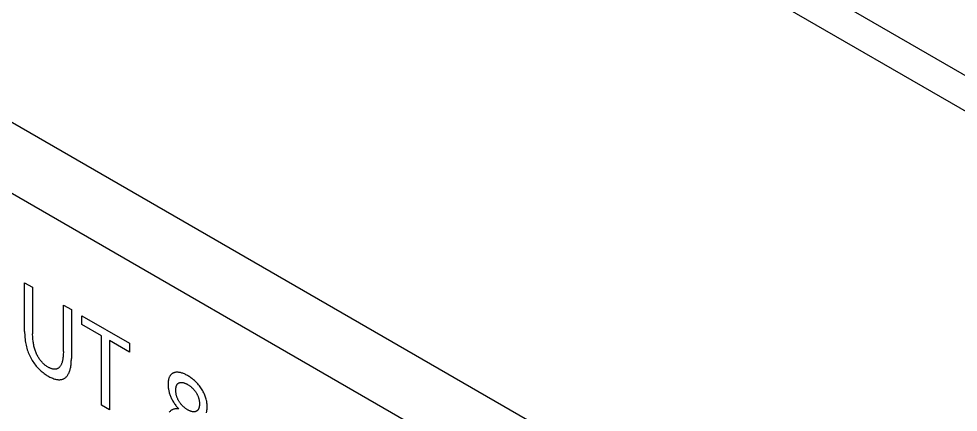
# Model space of a CAD drawing. Extents: x 0 to 420, y 0 to 297.
# Drawn here: x 182.16 to 203.73, y 187.13 to 196.17 of the extents above; entities that cross this region are included whole.
import ezdxf

# ---------------------------------------------------------------- set-up
doc = ezdxf.new("R2010")
doc.units = 0
doc.header["$LTSCALE"] = 23.1
doc.layers.add('40000_ISO', color=7, linetype='CONTINUOUS')

msp = doc.modelspace()

# ---------------------------------------------------------------- linework, layer by layer
at = {"layer": '40000_ISO', "color": 7, "linetype": 'CONTINUOUS'}
for p, q in [((245.166, 171.039), (170.92, 213.905)), ((244.813, 170.427), (170.566, 213.293)), ((233.64, 163.976), (159.394, 206.842)), ((232.933, 162.751), (158.687, 205.618)), ((182.296, 188.99), (182.296, 190.109)), ((182.296, 190.109), (182.481, 190.002)), ((182.481, 190.002), (182.481, 188.936)), ((183.186, 188.529), (183.186, 189.595)), ((183.186, 189.595), (183.37, 189.489)), ((183.37, 189.489), (183.37, 188.37)), ((183.609, 189.147), (183.609, 189.351)), ((183.609, 189.351), (184.702, 188.72)), ((184.063, 188.885), (183.609, 189.147)), ((184.063, 187.293), (184.063, 188.885)), ((184.248, 188.778), (184.248, 187.186)), ((184.702, 188.516), (184.248, 188.778)), ((184.702, 188.72), (184.702, 188.516)), ((184.248, 187.186), (184.063, 187.293))]:
    msp.add_line(p, q, dxfattribs=at)
for points in [[(182.296, 188.99), (182.296, 188.955), (182.298, 188.919), (182.3, 188.883), (182.303, 188.846), (182.307, 188.809), (182.312, 188.771), (182.317, 188.738), (182.323, 188.705), (182.33, 188.671), (182.339, 188.637), (182.348, 188.603), (182.358, 188.569), (182.369, 188.537), (182.381, 188.506), (182.393, 188.475), (182.407, 188.444), (182.421, 188.413), (182.437, 188.382), (182.452, 188.353), (182.469, 188.325), (182.486, 188.297), (182.505, 188.27), (182.523, 188.243), (182.543, 188.217), (182.564, 188.192), (182.585, 188.167), (182.607, 188.143), (182.63, 188.121), (182.652, 188.099), (182.675, 188.079), (182.697, 188.06), (182.72, 188.042), (182.742, 188.026), (182.765, 188.01), (182.788, 187.995), (182.81, 187.98), (182.833, 187.967), (182.856, 187.954), (182.879, 187.942), (182.901, 187.931), (182.924, 187.921), (182.947, 187.912), (182.969, 187.903), (182.991, 187.896), (183.008, 187.892), (183.026, 187.888), (183.042, 187.885), (183.059, 187.883), (183.076, 187.881), (183.092, 187.881), (183.108, 187.881), (183.123, 187.882), (183.138, 187.884), (183.152, 187.888), (183.166, 187.892), (183.18, 187.896), (183.193, 187.902), (183.206, 187.909), (183.218, 187.916), (183.23, 187.924), (183.241, 187.934), (183.253, 187.944), (183.263, 187.955), (183.273, 187.967), (183.283, 187.979), (183.292, 187.992), (183.3, 188.006), (183.308, 188.021), (183.316, 188.037), (183.323, 188.054), (183.33, 188.072), (183.336, 188.091), (183.341, 188.109), (183.346, 188.129), (183.351, 188.149), (183.355, 188.169), (183.359, 188.196), (183.363, 188.224), (183.366, 188.252), (183.368, 188.281), (183.369, 188.31), (183.37, 188.34), (183.37, 188.37)], [(183.186, 188.529), (183.186, 188.504), (183.185, 188.478), (183.184, 188.453), (183.182, 188.428), (183.18, 188.403), (183.177, 188.379), (183.175, 188.361), (183.172, 188.344), (183.169, 188.327), (183.165, 188.31), (183.161, 188.294), (183.156, 188.278), (183.151, 188.262), (183.146, 188.249), (183.14, 188.236), (183.135, 188.224), (183.128, 188.212), (183.121, 188.201), (183.114, 188.19), (183.107, 188.179), (183.1, 188.172), (183.093, 188.164), (183.086, 188.157), (183.079, 188.151), (183.071, 188.145), (183.063, 188.14), (183.054, 188.135), (183.045, 188.131), (183.036, 188.127), (183.027, 188.125), (183.018, 188.123), (183.008, 188.121), (182.998, 188.12), (182.988, 188.12), (182.978, 188.12), (182.967, 188.121), (182.956, 188.122), (182.945, 188.124), (182.933, 188.127), (182.921, 188.131), (182.909, 188.135), (182.897, 188.139), (182.884, 188.144), (182.872, 188.15), (182.859, 188.156), (182.847, 188.163), (182.834, 188.17), (182.82, 188.178), (182.806, 188.187), (182.792, 188.197), (182.778, 188.207), (182.764, 188.217), (182.75, 188.228), (182.737, 188.24), (182.723, 188.253), (182.709, 188.266), (182.696, 188.28), (182.682, 188.295), (182.669, 188.311), (182.657, 188.327), (182.644, 188.344), (182.632, 188.361), (182.621, 188.379), (182.61, 188.397), (182.599, 188.416), (182.589, 188.435), (182.579, 188.455), (182.57, 188.474), (182.562, 188.494), (182.553, 188.517), (182.544, 188.539), (182.537, 188.562), (182.529, 188.584), (182.523, 188.607), (182.517, 188.629), (182.511, 188.654), (182.506, 188.679), (182.501, 188.703), (182.497, 188.728), (182.493, 188.752), (182.49, 188.776), (182.487, 188.804), (182.485, 188.831), (182.483, 188.858), (182.482, 188.884), (182.481, 188.91), (182.481, 188.936)], [(185.824, 188.051), (185.813, 188.052), (185.801, 188.052), (185.79, 188.052), (185.779, 188.051), (185.768, 188.05), (185.757, 188.048), (185.746, 188.046), (185.736, 188.043), (185.727, 188.04), (185.718, 188.037), (185.709, 188.033), (185.7, 188.029), (185.692, 188.024), (185.684, 188.019), (185.676, 188.014), (185.669, 188.008), (185.662, 188.002), (185.655, 187.995), (185.648, 187.987), (185.642, 187.978), (185.635, 187.969), (185.63, 187.96), (185.624, 187.95), (185.619, 187.939), (185.615, 187.929), (185.611, 187.917), (185.607, 187.906), (185.603, 187.892), (185.6, 187.879), (185.598, 187.865), (185.596, 187.851), (185.594, 187.836), (185.592, 187.821), (185.592, 187.806), (185.591, 187.791), (185.591, 187.775), (185.591, 187.758), (185.592, 187.742), (185.593, 187.725), (185.594, 187.707), (185.596, 187.69), (185.598, 187.672), (185.601, 187.655), (185.605, 187.637), (185.609, 187.617), (185.613, 187.598), (185.619, 187.579), (185.625, 187.559), (185.631, 187.539), (185.638, 187.52), (185.646, 187.5), (185.654, 187.48), (185.663, 187.461), (185.672, 187.441), (185.682, 187.422), (185.693, 187.403), (185.703, 187.384), (185.715, 187.365), (185.727, 187.346), (185.739, 187.327), (185.752, 187.308), (185.765, 187.29), (185.779, 187.273), (185.793, 187.256), (185.807, 187.24), (185.821, 187.224), (185.835, 187.209)], [(186.471, 187.119), (186.475, 187.134), (186.479, 187.15), (186.482, 187.166), (186.484, 187.184), (186.486, 187.201), (186.488, 187.219), (186.488, 187.238), (186.489, 187.257), (186.488, 187.277), (186.487, 187.298), (186.486, 187.319), (186.484, 187.34), (186.481, 187.362), (186.477, 187.384), (186.473, 187.406), (186.467, 187.43), (186.46, 187.454), (186.453, 187.478), (186.444, 187.503), (186.435, 187.527), (186.424, 187.551), (186.413, 187.575), (186.4, 187.599), (186.387, 187.623), (186.373, 187.646), (186.359, 187.669), (186.344, 187.692), (186.327, 187.715), (186.31, 187.738), (186.292, 187.76), (186.274, 187.782), (186.255, 187.802), (186.235, 187.823), (186.215, 187.843), (186.195, 187.862), (186.174, 187.879), (186.154, 187.897), (186.135, 187.911), (186.116, 187.925), (186.097, 187.938), (186.078, 187.951), (186.059, 187.963), (186.04, 187.974), (186.021, 187.985), (186.002, 187.995), (185.982, 188.004), (185.964, 188.013), (185.945, 188.021), (185.926, 188.028), (185.908, 188.034), (185.891, 188.039), (185.874, 188.043), (185.857, 188.047), (185.841, 188.049), (185.824, 188.051)], [(185.852, 187.367), (185.844, 187.379), (185.837, 187.391), (185.83, 187.403), (185.823, 187.416), (185.817, 187.428), (185.811, 187.441), (185.805, 187.453), (185.8, 187.466), (185.795, 187.479), (185.791, 187.493), (185.787, 187.506), (185.783, 187.519), (185.78, 187.531), (185.778, 187.544), (185.775, 187.558), (185.773, 187.572), (185.771, 187.586), (185.77, 187.6), (185.769, 187.613), (185.768, 187.626), (185.768, 187.64), (185.768, 187.651), (185.769, 187.662), (185.769, 187.673), (185.77, 187.683), (185.772, 187.694), (185.773, 187.704), (185.775, 187.714), (185.778, 187.723), (185.78, 187.731), (185.782, 187.738), (185.785, 187.745), (185.788, 187.752), (185.791, 187.758), (185.794, 187.764), (185.798, 187.77), (185.802, 187.776), (185.806, 187.781), (185.81, 187.786), (185.815, 187.79), (185.82, 187.794), (185.825, 187.798), (185.83, 187.802), (185.835, 187.805), (185.841, 187.808), (185.847, 187.81), (185.853, 187.812), (185.86, 187.814), (185.867, 187.816), (185.874, 187.817), (185.882, 187.818), (185.89, 187.819), (185.898, 187.819), (185.906, 187.818), (185.914, 187.818), (185.923, 187.816), (185.932, 187.815), (185.941, 187.813), (185.95, 187.81), (185.959, 187.808), (185.968, 187.804), (185.978, 187.801), (185.988, 187.796), (185.999, 187.792), (186.009, 187.787), (186.019, 187.782), (186.029, 187.776), (186.04, 187.771), (186.052, 187.763), (186.064, 187.756), (186.076, 187.748), (186.088, 187.74), (186.099, 187.731), (186.111, 187.722), (186.122, 187.713), (186.132, 187.704), (186.143, 187.695), (186.153, 187.685), (186.164, 187.674), (186.174, 187.664), (186.183, 187.653), (186.192, 187.643), (186.201, 187.631), (186.21, 187.62), (186.218, 187.608), (186.227, 187.596), (186.228, 187.594)], [(186.228, 187.594), (186.236, 187.583), (186.243, 187.571), (186.25, 187.559), (186.256, 187.547), (186.262, 187.535), (186.268, 187.523), (186.274, 187.511), (186.279, 187.498), (186.284, 187.485), (186.288, 187.472), (186.292, 187.459), (186.296, 187.446), (186.299, 187.433), (186.302, 187.421), (186.304, 187.408), (186.306, 187.396), (186.308, 187.384), (186.309, 187.372), (186.31, 187.361), (186.311, 187.349), (186.311, 187.337), (186.311, 187.326), (186.311, 187.315), (186.311, 187.304), (186.31, 187.293), (186.309, 187.282), (186.308, 187.271), (186.306, 187.261), (186.304, 187.251), (186.302, 187.242), (186.3, 187.234), (186.297, 187.227), (186.295, 187.22), (186.292, 187.213), (186.289, 187.206), (186.286, 187.2), (186.282, 187.194), (186.278, 187.188), (186.274, 187.183), (186.27, 187.178), (186.265, 187.173), (186.26, 187.169), (186.256, 187.165), (186.25, 187.162), (186.245, 187.158), (186.239, 187.155), (186.234, 187.153), (186.228, 187.15), (186.221, 187.148), (186.213, 187.146), (186.206, 187.145), (186.198, 187.143), (186.19, 187.143), (186.183, 187.143), (186.174, 187.143), (186.166, 187.143), (186.157, 187.145), (186.148, 187.146), (186.139, 187.148), (186.13, 187.15), (186.121, 187.153), (186.112, 187.156), (186.102, 187.16), (186.091, 187.164), (186.081, 187.169), (186.071, 187.173), (186.06, 187.179), (186.05, 187.184), (186.04, 187.19), (186.028, 187.197), (186.016, 187.205), (186.004, 187.213), (185.992, 187.221), (185.98, 187.23), (185.968, 187.239), (185.957, 187.248), (185.946, 187.257), (185.936, 187.267), (185.925, 187.277), (185.915, 187.288), (185.905, 187.298), (185.896, 187.309), (185.886, 187.32), (185.877, 187.331), (185.869, 187.343), (185.86, 187.355), (185.852, 187.367)], [(185.835, 187.209), (185.822, 187.21), (185.808, 187.212), (185.795, 187.212), (185.782, 187.212), (185.77, 187.212), (185.758, 187.211), (185.746, 187.209), (185.734, 187.207), (185.723, 187.204), (185.712, 187.2), (185.701, 187.196), (185.691, 187.192), (185.679, 187.186), (185.667, 187.179), (185.656, 187.171), (185.645, 187.162), (185.635, 187.153), (185.625, 187.143), (185.617, 187.132)]]:
    msp.add_lwpolyline(points, dxfattribs=at)

doc.saveas('drawing.dxf')
